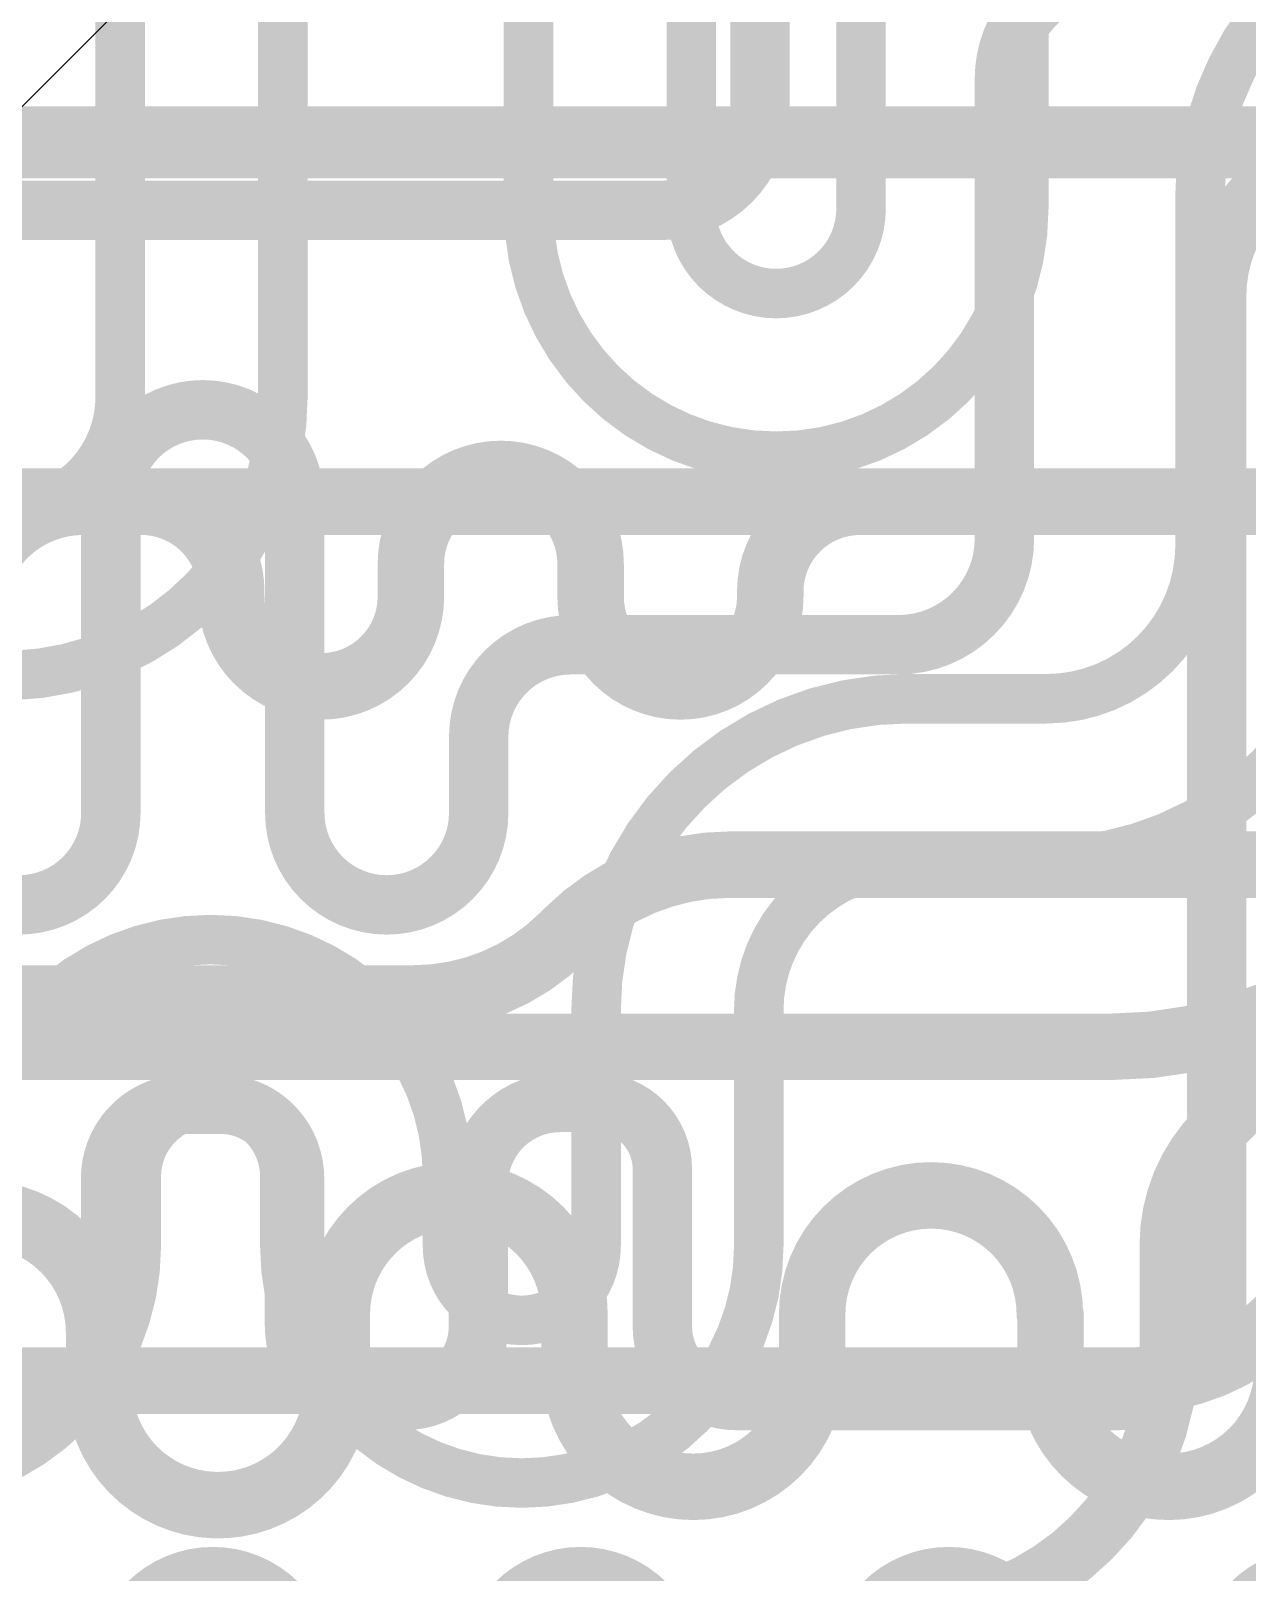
# Model space of a CAD drawing. Header units: inches. Extents: x -6 to 284, y -12 to 154.
# Drawn here: x 65.812 to 67.996, y 5.511 to 8.279 of the extents above; entities that cross this region are included whole.
import ezdxf

# ---------------------------------------------------------------- set-up
doc = ezdxf.new("R2010")
doc.units = ezdxf.units.IN
for name, color, linetype in [('Bottom Layer', 5, 'Continuous'), ('Signal L1', 76, 'Continuous'), ('Signal L2', 6, 'Continuous'), ('Top Layer', 1, 'Continuous')]:
    doc.layers.add(name, color=color, linetype=linetype)

msp = doc.modelspace()

# ---------------------------------------------------------------- linework, layer by layer
at = {"layer": 'Bottom Layer'}
for points in [[(67.12157771999999, 8.13443382, 0.10668, 0.10668, 0), (67.12157771999999, 8.53187778, 0.10668, 0.10668, 0)], [(67.56033731999999, 8.19219342, 0.10668, 0.10668, -0.4142135623730951), (67.75083732, 8.38269342, 0.10668, 0.10668, 0)], [(67.56033731999999, 7.366693419999999, 0.10668, 0.10668, 0), (67.56033731999999, 8.19219342, 0.10668, 0.10668, 0)], [(67.12157771999999, 8.13443382, 0.10668, 0.10668, -0.4142135623730951), (66.94327987999999, 7.95613598, 0.10668, 0.10668, 0)], [(67.94133732, 7.802323739999999, 0.10668, 0.10668, -0.4142135623730951), (68.204207, 8.06519342, 0.10668, 0.10668, 0)], [(64.4642602, 7.95613598, 0.10668, 0.10668, 0), (66.94327987999999, 7.95613598, 0.10668, 0.10668, 0)], [(67.94133732, 5.99474036, 0.10668, 0.10668, 0), (67.94133732, 7.802323739999999, 0.10668, 0.10668, 0)], [(65.95609363999999, 7.43305854, 0.10668, 0.10668, -0.9999999999999999), (66.28629364, 7.43305854, 0.10668, 0.10668, 0)], [(65.95609363999999, 6.874240759999999, 0.10668, 0.10668, 0), (65.95609363999999, 7.43305854, 0.10668, 0.10668, 0)], [(66.28629364, 6.874240759999999, 0.10668, 0.10668, 0), (66.28629364, 7.43305854, 0.10668, 0.10668, 0)], [(67.56033731999999, 7.366693419999999, 0.10668, 0.10668, -0.4142135623730951), (67.36983732, 7.176193419999999, 0.10668, 0.10668, 0)], [(66.61649363999999, 7.011093419999999, 0.10668, 0.10668, -0.4142135623730951), (66.78159364, 7.176193419999999, 0.10668, 0.10668, 0)], [(66.78159364, 7.176193419999999, 0.10668, 0.10668, 0), (67.36983732, 7.176193419999999, 0.10668, 0.10668, 0)], [(66.61649363999999, 6.874240759999999, 0.10668, 0.10668, 0), (66.61649363999999, 7.011093419999999, 0.10668, 0.10668, 0)], [(65.95609363999999, 6.874240759999999, 0.10668, 0.10668, -0.9999999999999999), (65.62589364, 6.874240759999999, 0.10668, 0.10668, 0)], [(66.61649363999999, 6.874240759999999, 0.10668, 0.10668, -0.9999999999999999), (66.28629364, 6.874240759999999, 0.10668, 0.10668, 0)], [(65.95565168, 6.218311159999999, 0.10668, 0.10668, -0.4142135623730951), (66.08867656, 6.35133604, 0.10668, 0.10668, 0)], [(66.08867656, 6.35133604, 0.10668, 0.10668, 0), (66.15282934, 6.35133604, 0.10668, 0.10668, 0)], [(66.15282934, 6.35133604, 0.10668, 0.10668, -0.4142135623730951), (66.28585168, 6.218313699999999, 0.10668, 0.10668, 0)], [(66.61605168, 6.208016539999999, 0.10668, 0.10668, -0.4142135623730951), (66.76250807999999, 6.35447294, 0.10668, 0.10668, 0)], [(66.76250807999999, 6.35447294, 0.10668, 0.10668, 0), (66.82666085999999, 6.35447294, 0.10668, 0.10668, 0)], [(66.82666085999999, 6.35447294, 0.10668, 0.10668, -0.4142135623730951), (66.94625168, 6.23488212, 0.10668, 0.10668, 0)], [(66.94625168, 5.95226648, 0.10668, 0.10668, 0), (66.94625168, 6.23488212, 0.10668, 0.10668, 0)], [(65.95565168, 5.95226648, 0.10668, 0.10668, 0), (65.95565168, 6.218313699999999, 0.10668, 0.10668, 0)], [(66.28585168, 5.95226648, 0.10668, 0.10668, 0), (66.28585168, 6.218313699999999, 0.10668, 0.10668, 0)], [(66.61605168, 5.95226648, 0.10668, 0.10668, 0), (66.61605168, 6.208016539999999, 0.10668, 0.10668, 0)], [(67.94133732, 5.99474036, 0.10668, 0.10668, -0.4142135623730951), (67.7658411, 5.819244139999999, 0.10668, 0.10668, 0)], [(65.95565168, 5.95226648, 0.10668, 0.10668, -0.4142135623730951), (65.82262933999999, 5.819244139999999, 0.10668, 0.10668, 0)], [(66.41887655999999, 5.8192416, 0.10668, 0.10668, -0.4142135623730951), (66.28585168, 5.95226648, 0.10668, 0.10668, 0)], [(66.61605168, 5.95226648, 0.10668, 0.10668, -0.4142135623730951), (66.48302933999999, 5.819244139999999, 0.10668, 0.10668, 0)], [(67.07927656, 5.8192416, 0.10668, 0.10668, -0.4142135623730951), (66.94625168, 5.95226648, 0.10668, 0.10668, 0)], [(65.75847655999999, 5.819244139999999, 0.10668, 0.10668, 0), (65.82262933999999, 5.819244139999999, 0.10668, 0.10668, 0)], [(66.41887655999999, 5.819244139999999, 0.10668, 0.10668, 0), (66.48302933999999, 5.819244139999999, 0.10668, 0.10668, 0)], [(67.07927656, 5.819244139999999, 0.10668, 0.10668, 0), (67.7658411, 5.819244139999999, 0.10668, 0.10668, 0)], [(65.9740997, 5.33799034, 0.10668, 0.10668, -0.9999999999999999), (66.3042997, 5.33799034, 0.10668, 0.10668, 0)], [(66.63449969999999, 5.33799034, 0.10668, 0.10668, -0.9999999999999999), (66.9646997, 5.33799034, 0.10668, 0.10668, 0)], [(67.29489969999999, 5.33799034, 0.10668, 0.10668, -0.9999999999999999), (67.6250997, 5.33799034, 0.10668, 0.10668, 0)], [(67.9552997, 5.33799034, 0.10668, 0.10668, -0.9999999999999999), (68.2854997, 5.33799034, 0.10668, 0.10668, 0)]]:
    msp.add_lwpolyline(points, format="xyseb", dxfattribs=at)
for points in [[(67.53366731999999, 8.19219342, 0.05333999999999999, 0.05333999999999999, 1), (67.58700732, 8.19219342, 0.05333999999999999, 0.05333999999999999, 1)], [(67.53366731999999, 8.19219342, 0.05333999999999999, 0.05333999999999999, 1), (67.58700732, 8.19219342, 0.05333999999999999, 0.05333999999999999, 1)], [(67.09490772, 8.13443382, 0.05333999999999999, 0.05333999999999999, 1), (67.14824772, 8.13443382, 0.05333999999999999, 0.05333999999999999, 1)], [(67.09490772, 8.13443382, 0.05333999999999999, 0.05333999999999999, 1), (67.14824772, 8.13443382, 0.05333999999999999, 0.05333999999999999, 1)], [(66.91660988, 7.95613598, 0.05333999999999999, 0.05333999999999999, 1), (66.96994988, 7.95613598, 0.05333999999999999, 0.05333999999999999, 1)], [(66.91660988, 7.95613598, 0.05333999999999999, 0.05333999999999999, 1), (66.96994988, 7.95613598, 0.05333999999999999, 0.05333999999999999, 1)], [(67.91466731999999, 7.802323739999999, 0.05333999999999999, 0.05333999999999999, 1), (67.96800731999998, 7.802323739999999, 0.05333999999999999, 0.05333999999999999, 1)], [(67.91466731999999, 7.802323739999999, 0.05333999999999999, 0.05333999999999999, 1), (67.96800731999998, 7.802323739999999, 0.05333999999999999, 0.05333999999999999, 1)], [(65.92942364, 7.43305854, 0.05333999999999999, 0.05333999999999999, 1), (65.98276363999999, 7.43305854, 0.05333999999999999, 0.05333999999999999, 1)], [(65.92942364, 7.43305854, 0.05333999999999999, 0.05333999999999999, 1), (65.98276363999999, 7.43305854, 0.05333999999999999, 0.05333999999999999, 1)], [(66.25962364, 7.43305854, 0.05333999999999999, 0.05333999999999999, 1), (66.31296364, 7.43305854, 0.05333999999999999, 0.05333999999999999, 1)], [(66.25962364, 7.43305854, 0.05333999999999999, 0.05333999999999999, 1), (66.31296364, 7.43305854, 0.05333999999999999, 0.05333999999999999, 1)], [(67.53366731999999, 7.366693419999999, 0.05333999999999999, 0.05333999999999999, 1), (67.58700732, 7.366693419999999, 0.05333999999999999, 0.05333999999999999, 1)], [(67.53366731999999, 7.366693419999999, 0.05333999999999999, 0.05333999999999999, 1), (67.58700732, 7.366693419999999, 0.05333999999999999, 0.05333999999999999, 1)], [(66.75492364, 7.176193419999999, 0.05333999999999999, 0.05333999999999999, 1), (66.80826363999999, 7.176193419999999, 0.05333999999999999, 0.05333999999999999, 1)], [(66.75492364, 7.176193419999999, 0.05333999999999999, 0.05333999999999999, 1), (66.80826363999999, 7.176193419999999, 0.05333999999999999, 0.05333999999999999, 1)], [(67.34316731999999, 7.176193419999999, 0.05333999999999999, 0.05333999999999999, 1), (67.39650732, 7.176193419999999, 0.05333999999999999, 0.05333999999999999, 1)], [(67.34316731999999, 7.176193419999999, 0.05333999999999999, 0.05333999999999999, 1), (67.39650732, 7.176193419999999, 0.05333999999999999, 0.05333999999999999, 1)], [(66.58982363999999, 7.011093419999999, 0.05333999999999999, 0.05333999999999999, 1), (66.64316364, 7.011093419999999, 0.05333999999999999, 0.05333999999999999, 1)], [(66.58982363999999, 7.011093419999999, 0.05333999999999999, 0.05333999999999999, 1), (66.64316364, 7.011093419999999, 0.05333999999999999, 0.05333999999999999, 1)], [(65.92942364, 6.874240759999999, 0.05333999999999999, 0.05333999999999999, 1), (65.98276363999999, 6.874240759999999, 0.05333999999999999, 0.05333999999999999, 1)], [(65.92942364, 6.874240759999999, 0.05333999999999999, 0.05333999999999999, 1), (65.98276363999999, 6.874240759999999, 0.05333999999999999, 0.05333999999999999, 1)], [(66.25962364, 6.874240759999999, 0.05333999999999999, 0.05333999999999999, 1), (66.31296364, 6.874240759999999, 0.05333999999999999, 0.05333999999999999, 1)], [(66.25962364, 6.874240759999999, 0.05333999999999999, 0.05333999999999999, 1), (66.31296364, 6.874240759999999, 0.05333999999999999, 0.05333999999999999, 1)], [(66.58982363999999, 6.874240759999999, 0.05333999999999999, 0.05333999999999999, 1), (66.64316364, 6.874240759999999, 0.05333999999999999, 0.05333999999999999, 1)], [(66.58982363999999, 6.874240759999999, 0.05333999999999999, 0.05333999999999999, 1), (66.64316364, 6.874240759999999, 0.05333999999999999, 0.05333999999999999, 1)], [(66.06200656, 6.35133604, 0.05333999999999999, 0.05333999999999999, 1), (66.11534656, 6.35133604, 0.05333999999999999, 0.05333999999999999, 1)], [(66.06200656, 6.35133604, 0.05333999999999999, 0.05333999999999999, 1), (66.11534656, 6.35133604, 0.05333999999999999, 0.05333999999999999, 1)], [(66.12615934, 6.35133604, 0.05333999999999999, 0.05333999999999999, 1), (66.17949934, 6.35133604, 0.05333999999999999, 0.05333999999999999, 1)], [(66.12615934, 6.35133604, 0.05333999999999999, 0.05333999999999999, 1), (66.17949934, 6.35133604, 0.05333999999999999, 0.05333999999999999, 1)], [(66.73583808, 6.35447294, 0.05333999999999999, 0.05333999999999999, 1), (66.78917808, 6.35447294, 0.05333999999999999, 0.05333999999999999, 1)], [(66.73583808, 6.35447294, 0.05333999999999999, 0.05333999999999999, 1), (66.78917808, 6.35447294, 0.05333999999999999, 0.05333999999999999, 1)], [(66.79999086, 6.35447294, 0.05333999999999999, 0.05333999999999999, 1), (66.85333086, 6.35447294, 0.05333999999999999, 0.05333999999999999, 1)], [(66.79999086, 6.35447294, 0.05333999999999999, 0.05333999999999999, 1), (66.85333086, 6.35447294, 0.05333999999999999, 0.05333999999999999, 1)], [(66.91958168, 6.23488212, 0.05333999999999999, 0.05333999999999999, 1), (66.97292168, 6.23488212, 0.05333999999999999, 0.05333999999999999, 1)], [(66.91958168, 6.23488212, 0.05333999999999999, 0.05333999999999999, 1), (66.97292168, 6.23488212, 0.05333999999999999, 0.05333999999999999, 1)], [(65.92898167999999, 6.218313699999999, 0.05333999999999999, 0.05333999999999999, 1), (65.98232168, 6.218313699999999, 0.05333999999999999, 0.05333999999999999, 1)], [(65.92898167999999, 6.218311159999999, 0.05333999999999999, 0.05333999999999999, 1), (65.98232168, 6.218311159999999, 0.05333999999999999, 0.05333999999999999, 1)], [(66.25918168, 6.218313699999999, 0.05333999999999999, 0.05333999999999999, 1), (66.31252168, 6.218313699999999, 0.05333999999999999, 0.05333999999999999, 1)], [(66.25918168, 6.218313699999999, 0.05333999999999999, 0.05333999999999999, 1), (66.31252168, 6.218313699999999, 0.05333999999999999, 0.05333999999999999, 1)], [(66.58938168, 6.208016539999999, 0.05333999999999999, 0.05333999999999999, 1), (66.64272168, 6.208016539999999, 0.05333999999999999, 0.05333999999999999, 1)], [(66.58938168, 6.208016539999999, 0.05333999999999999, 0.05333999999999999, 1), (66.64272168, 6.208016539999999, 0.05333999999999999, 0.05333999999999999, 1)], [(67.91466731999999, 5.99474036, 0.05333999999999999, 0.05333999999999999, 1), (67.96800731999998, 5.99474036, 0.05333999999999999, 0.05333999999999999, 1)], [(67.91466731999999, 5.99474036, 0.05333999999999999, 0.05333999999999999, 1), (67.96800731999998, 5.99474036, 0.05333999999999999, 0.05333999999999999, 1)], [(65.92898167999999, 5.95226648, 0.05333999999999999, 0.05333999999999999, 1), (65.98232168, 5.95226648, 0.05333999999999999, 0.05333999999999999, 1)], [(65.92898167999999, 5.95226648, 0.05333999999999999, 0.05333999999999999, 1), (65.98232168, 5.95226648, 0.05333999999999999, 0.05333999999999999, 1)], [(66.25918168, 5.95226648, 0.05333999999999999, 0.05333999999999999, 1), (66.31252168, 5.95226648, 0.05333999999999999, 0.05333999999999999, 1)], [(66.25918168, 5.95226648, 0.05333999999999999, 0.05333999999999999, 1), (66.31252168, 5.95226648, 0.05333999999999999, 0.05333999999999999, 1)], [(66.58938168, 5.95226648, 0.05333999999999999, 0.05333999999999999, 1), (66.64272168, 5.95226648, 0.05333999999999999, 0.05333999999999999, 1)], [(66.58938168, 5.95226648, 0.05333999999999999, 0.05333999999999999, 1), (66.64272168, 5.95226648, 0.05333999999999999, 0.05333999999999999, 1)], [(66.91958168, 5.95226648, 0.05333999999999999, 0.05333999999999999, 1), (66.97292168, 5.95226648, 0.05333999999999999, 0.05333999999999999, 1)], [(66.91958168, 5.95226648, 0.05333999999999999, 0.05333999999999999, 1), (66.97292168, 5.95226648, 0.05333999999999999, 0.05333999999999999, 1)], [(65.79595934, 5.819244139999999, 0.05333999999999999, 0.05333999999999999, 1), (65.84929933999999, 5.819244139999999, 0.05333999999999999, 0.05333999999999999, 1)], [(65.79595934, 5.819244139999999, 0.05333999999999999, 0.05333999999999999, 1), (65.84929933999999, 5.819244139999999, 0.05333999999999999, 0.05333999999999999, 1)], [(66.39220655999999, 5.819244139999999, 0.05333999999999999, 0.05333999999999999, 1), (66.44554656, 5.819244139999999, 0.05333999999999999, 0.05333999999999999, 1)], [(66.39220655999999, 5.8192416, 0.05333999999999999, 0.05333999999999999, 1), (66.44554656, 5.8192416, 0.05333999999999999, 0.05333999999999999, 1)], [(66.45635934, 5.819244139999999, 0.05333999999999999, 0.05333999999999999, 1), (66.50969934, 5.819244139999999, 0.05333999999999999, 0.05333999999999999, 1)], [(66.45635934, 5.819244139999999, 0.05333999999999999, 0.05333999999999999, 1), (66.50969934, 5.819244139999999, 0.05333999999999999, 0.05333999999999999, 1)], [(67.05260655999999, 5.819244139999999, 0.05333999999999999, 0.05333999999999999, 1), (67.10594655999999, 5.819244139999999, 0.05333999999999999, 0.05333999999999999, 1)], [(67.05260655999999, 5.8192416, 0.05333999999999999, 0.05333999999999999, 1), (67.10594655999999, 5.8192416, 0.05333999999999999, 0.05333999999999999, 1)], [(67.7391711, 5.819244139999999, 0.05333999999999999, 0.05333999999999999, 1), (67.7925111, 5.819244139999999, 0.05333999999999999, 0.05333999999999999, 1)], [(67.7391711, 5.819244139999999, 0.05333999999999999, 0.05333999999999999, 1), (67.7925111, 5.819244139999999, 0.05333999999999999, 0.05333999999999999, 1)]]:
    msp.add_lwpolyline(points, format="xyseb", close=True, dxfattribs=at)
at = {"layer": 'Signal L1'}
for points in [[(63.01551532, 8.083311239999999, 0.11938, 0.11938, 0), (69.00911014, 8.083311239999999, 0.11938, 0.11938, 0)], [(65.70503242, 7.223963199999999, 0.11938, 0.11938, -0.4250979917819104), (65.90653062, 7.43306108, 0.11938, 0.11938, 0)], [(65.90653316, 7.43306108, 0.11938, 0.11938, 0), (69.15180226, 7.43306108, 0.11938, 0.11938, 0)], [(66.77699623999999, 6.660969659999999, 0.11938, 0.11938, -0.1988515910334286), (67.06801673999999, 6.781474879999999, 0.11938, 0.11938, 0)], [(67.06801673999999, 6.781474879999999, 0.11938, 0.11938, 0), (68.74464787999999, 6.781474879999999, 0.11938, 0.11938, 0)], [(66.76865996, 6.652633379999999, 0.11938, 0.11938, -0.1987644589970465), (66.49940472, 6.54119342, 0.11938, 0.11938, 0)], [(66.76865996, 6.652633379999999, 0.11938, 0.11938, 0), (66.7769302, 6.660903619999999, 0.11938, 0.11938, 0)], [(66.7769302, 6.660903619999999, 0.11938, 0.11938, -5.737312800169363e-05), (66.77699623999999, 6.660969659999999, 0.11938, 0.11938, 0)], [(62.43602194, 6.54119342, 0.11938, 0.11938, 0), (66.49940472, 6.54119342, 0.11938, 0.11938, 0)], [(66.36173926, 5.97424764, 0.11938, 0.11938, -0.9999999999999999), (66.78845926, 5.97424764, 0.11938, 0.11938, 0)], [(67.21517926, 5.97424764, 0.11938, 0.11938, -0.9999999999999999), (67.64189926, 5.97424764, 0.11938, 0.11938, 0)], [(65.50829926, 5.941275899999999, 0.11938, 0.11938, -0.9999999999999999), (65.93501925999999, 5.941275899999999, 0.11938, 0.11938, 0)], [(66.36137858, 5.97388696, 0.11938, 0.11938, 0), (66.36173926, 5.97424764, 0.11938, 0.11938, 0)], [(66.36137858, 5.832309899999999, 0.11938, 0.11938, 0), (66.36137858, 5.97388696, 0.11938, 0.11938, 0)], [(66.78845926, 5.877679379999999, 0.11938, 0.11938, 0), (66.78845926, 5.97424764, 0.11938, 0.11938, 0)], [(67.21517926, 5.877679379999999, 0.11938, 0.11938, 0), (67.21517926, 5.97424764, 0.11938, 0.11938, 0)], [(67.64189926, 5.97424764, 0.11938, 0.11938, 0), (67.64311846, 5.973028439999999, 0.11938, 0.11938, 0)], [(67.64311846, 5.8549032, 0.11938, 0.11938, 0), (67.64311846, 5.973028439999999, 0.11938, 0.11938, 0)], [(65.93501925999999, 5.844707639999999, 0.11938, 0.11938, 0), (65.93501925999999, 5.941275899999999, 0.11938, 0.11938, 0)], [(67.21517926, 5.877679379999999, 0.11938, 0.11938, -0.9999999999999999), (66.78845926, 5.877679379999999, 0.11938, 0.11938, 0)], [(68.06861925999999, 5.877679379999999, 0.11938, 0.11938, -0.9479028672027139), (67.64311846, 5.8549032, 0.11938, 0.11938, 0)], [(66.36137858, 5.83230736, 0.11938, 0.11938, -0.9713376137759877), (65.93501925999999, 5.844707639999999, 0.11938, 0.11938, 0)], [(67.64311846, 5.854893039999999, 0.11938, 0.11938, 0), (67.64311846, 5.8549032, 0.11938, 0.11938, 0)], [(66.36137858, 5.83230736, 0.11938, 0.11938, 0), (66.36137858, 5.832309899999999, 0.11938, 0.11938, 0)]]:
    msp.add_lwpolyline(points, format="xyseb", dxfattribs=at)
for points in [[(65.87668562, 7.43306108, 0.05969, 0.05969, 1), (65.93637561999999, 7.43306108, 0.05969, 0.05969, 1)], [(65.87668816, 7.43306108, 0.05969, 0.05969, 1), (65.93637815999999, 7.43306108, 0.05969, 0.05969, 1)], [(67.03817174, 6.781474879999999, 0.05969, 0.05969, 1), (67.09786174, 6.781474879999999, 0.05969, 0.05969, 1)], [(67.03817174, 6.781474879999999, 0.05969, 0.05969, 1), (67.09786174, 6.781474879999999, 0.05969, 0.05969, 1)], [(66.73881496, 6.652633379999999, 0.05969, 0.05969, 1), (66.79850495999999, 6.652633379999999, 0.05969, 0.05969, 1)], [(66.73881496, 6.652633379999999, 0.05969, 0.05969, 1), (66.79850495999999, 6.652633379999999, 0.05969, 0.05969, 1)], [(66.7470852, 6.660903619999999, 0.05969, 0.05969, 1), (66.80677519999999, 6.660903619999999, 0.05969, 0.05969, 1)], [(66.7470852, 6.660903619999999, 0.05969, 0.05969, 1), (66.80677519999999, 6.660903619999999, 0.05969, 0.05969, 1)], [(66.74715124, 6.660969659999999, 0.05969, 0.05969, 1), (66.80684124, 6.660969659999999, 0.05969, 0.05969, 1)], [(66.74715124, 6.660969659999999, 0.05969, 0.05969, 1), (66.80684124, 6.660969659999999, 0.05969, 0.05969, 1)], [(66.46955971999999, 6.54119342, 0.05969, 0.05969, 1), (66.52924972, 6.54119342, 0.05969, 0.05969, 1)], [(66.46955971999999, 6.54119342, 0.05969, 0.05969, 1), (66.52924972, 6.54119342, 0.05969, 0.05969, 1)], [(66.33153358, 5.97388696, 0.05969, 0.05969, 1), (66.39122357999999, 5.97388696, 0.05969, 0.05969, 1)], [(66.33153358, 5.97388696, 0.05969, 0.05969, 1), (66.39122357999999, 5.97388696, 0.05969, 0.05969, 1)], [(66.33189426, 5.97424764, 0.05969, 0.05969, 1), (66.39158426, 5.97424764, 0.05969, 0.05969, 1)], [(66.33189426, 5.97424764, 0.05969, 0.05969, 1), (66.39158426, 5.97424764, 0.05969, 0.05969, 1)], [(66.75861425999999, 5.97424764, 0.05969, 0.05969, 1), (66.81830426, 5.97424764, 0.05969, 0.05969, 1)], [(66.75861425999999, 5.97424764, 0.05969, 0.05969, 1), (66.81830426, 5.97424764, 0.05969, 0.05969, 1)], [(67.18533426, 5.97424764, 0.05969, 0.05969, 1), (67.24502426, 5.97424764, 0.05969, 0.05969, 1)], [(67.18533426, 5.97424764, 0.05969, 0.05969, 1), (67.24502426, 5.97424764, 0.05969, 0.05969, 1)], [(67.61205426, 5.97424764, 0.05969, 0.05969, 1), (67.67174426, 5.97424764, 0.05969, 0.05969, 1)], [(67.61205426, 5.97424764, 0.05969, 0.05969, 1), (67.67174426, 5.97424764, 0.05969, 0.05969, 1)], [(67.61327346, 5.973028439999999, 0.05969, 0.05969, 1), (67.67296345999999, 5.973028439999999, 0.05969, 0.05969, 1)], [(67.61327346, 5.973028439999999, 0.05969, 0.05969, 1), (67.67296345999999, 5.973028439999999, 0.05969, 0.05969, 1)], [(65.90517426, 5.941275899999999, 0.05969, 0.05969, 1), (65.96486425999998, 5.941275899999999, 0.05969, 0.05969, 1)], [(65.90517426, 5.941275899999999, 0.05969, 0.05969, 1), (65.96486425999998, 5.941275899999999, 0.05969, 0.05969, 1)], [(66.75861425999999, 5.877679379999999, 0.05969, 0.05969, 1), (66.81830426, 5.877679379999999, 0.05969, 0.05969, 1)], [(66.75861425999999, 5.877679379999999, 0.05969, 0.05969, 1), (66.81830426, 5.877679379999999, 0.05969, 0.05969, 1)], [(67.18533426, 5.877679379999999, 0.05969, 0.05969, 1), (67.24502426, 5.877679379999999, 0.05969, 0.05969, 1)], [(67.18533426, 5.877679379999999, 0.05969, 0.05969, 1), (67.24502426, 5.877679379999999, 0.05969, 0.05969, 1)], [(65.90517426, 5.844707639999999, 0.05969, 0.05969, 1), (65.96486425999998, 5.844707639999999, 0.05969, 0.05969, 1)], [(65.90517426, 5.844707639999999, 0.05969, 0.05969, 1), (65.96486425999998, 5.844707639999999, 0.05969, 0.05969, 1)], [(67.61327346, 5.8549032, 0.05969, 0.05969, 1), (67.67296345999999, 5.8549032, 0.05969, 0.05969, 1)], [(67.61327346, 5.8549032, 0.05969, 0.05969, 1), (67.67296345999999, 5.8549032, 0.05969, 0.05969, 1)], [(67.61327346, 5.8549032, 0.05969, 0.05969, 1), (67.67296345999999, 5.8549032, 0.05969, 0.05969, 1)], [(67.61327346, 5.854893039999999, 0.05969, 0.05969, 1), (67.67296345999999, 5.854893039999999, 0.05969, 0.05969, 1)], [(66.33153358, 5.832309899999999, 0.05969, 0.05969, 1), (66.39122357999999, 5.832309899999999, 0.05969, 0.05969, 1)], [(66.33153358, 5.832309899999999, 0.05969, 0.05969, 1), (66.39122357999999, 5.832309899999999, 0.05969, 0.05969, 1)], [(66.33153358, 5.83230736, 0.05969, 0.05969, 1), (66.39122357999999, 5.83230736, 0.05969, 0.05969, 1)], [(66.33153358, 5.83230736, 0.05969, 0.05969, 1), (66.39122357999999, 5.83230736, 0.05969, 0.05969, 1)]]:
    msp.add_lwpolyline(points, format="xyseb", close=True, dxfattribs=at)
at = {"layer": 'Signal L2'}
for points in [[(63.07165948, 8.07338238, 0.11938, 0.11938, 0), (77.88385236, 8.07338238, 0.11938, 0.11938, 0)], [(66.49480985999999, 7.32170494, 0.11938, 0.11938, -0.9999999999999999), (66.81738985999999, 7.32170494, 0.11938, 0.11938, 0)], [(65.62865716, 7.43306108, 0.11938, 0.11938, 0), (66.01093986000001, 7.43306108, 0.11938, 0.11938, 0)], [(66.01093986000001, 7.43306108, 0.11938, 0.11938, -0.4142135623730951), (66.17222986, 7.27177108, 0.11938, 0.11938, 0)], [(67.13996986, 7.27177108, 0.11938, 0.11938, -0.4142135623730951), (67.30125986, 7.43306108, 0.11938, 0.11938, 0)], [(67.30125986, 7.43306108, 0.11938, 0.11938, 0), (67.75118783999999, 7.43306108, 0.11938, 0.11938, 0)], [(67.75118783999999, 7.43306108, 0.11938, 0.11938, 0), (68.92297366, 7.43306108, 0.11938, 0.11938, 0)], [(66.49480985999999, 7.262690579999999, 0.11938, 0.11938, 0), (66.49480985999999, 7.32170494, 0.11938, 0.11938, 0)], [(66.81738985999999, 7.262690579999999, 0.11938, 0.11938, 0), (66.81738985999999, 7.32170494, 0.11938, 0.11938, 0)], [(66.17222986, 7.262690579999999, 0.11938, 0.11938, 0), (66.17222986, 7.27177108, 0.11938, 0.11938, 0)], [(66.49480985999999, 7.262690579999999, 0.11938, 0.11938, -0.9999999999999999), (66.17222986, 7.262690579999999, 0.11938, 0.11938, 0)], [(67.13996986, 7.262690579999999, 0.11938, 0.11938, -0.9999999999999999), (66.81738985999999, 7.262690579999999, 0.11938, 0.11938, 0)], [(67.13996986, 7.262690579999999, 0.11938, 0.11938, 0), (67.13996986, 7.27177108, 0.11938, 0.11938, 0)], [(68.27397825999999, 6.67063436, 0.11938, 0.11938, -0.1987801378290114), (67.75140374, 6.454333039999999, 0.11938, 0.11938, 0)], [(65.5446365, 6.454333039999999, 0.11938, 0.11938, 0), (67.75140374, 6.454333039999999, 0.11938, 0.11938, 0)], [(68.05734165999999, 5.966333, 0.11938, 0.11938, -0.1987644589970465), (67.78808642, 5.854893039999999, 0.11938, 0.11938, 0)], [(61.23393646, 5.854893039999999, 0.11938, 0.11938, 0), (67.78808642, 5.854893039999999, 0.11938, 0.11938, 0)]]:
    msp.add_lwpolyline(points, format="xyseb", dxfattribs=at)
for points in [[(65.98109486, 7.43306108, 0.05969, 0.05969, 1), (66.04078486, 7.43306108, 0.05969, 0.05969, 1)], [(65.98109486, 7.43306108, 0.05969, 0.05969, 1), (66.04078486, 7.43306108, 0.05969, 0.05969, 1)], [(67.27141486, 7.43306108, 0.05969, 0.05969, 1), (67.33110486, 7.43306108, 0.05969, 0.05969, 1)], [(67.27141486, 7.43306108, 0.05969, 0.05969, 1), (67.33110486, 7.43306108, 0.05969, 0.05969, 1)], [(67.72134283999999, 7.43306108, 0.05969, 0.05969, 1), (67.78103284, 7.43306108, 0.05969, 0.05969, 1)], [(67.72134283999999, 7.43306108, 0.05969, 0.05969, 1), (67.78103284, 7.43306108, 0.05969, 0.05969, 1)], [(66.46496486, 7.32170494, 0.05969, 0.05969, 1), (66.52465486, 7.32170494, 0.05969, 0.05969, 1)], [(66.46496486, 7.32170494, 0.05969, 0.05969, 1), (66.52465486, 7.32170494, 0.05969, 0.05969, 1)], [(66.78754486, 7.32170494, 0.05969, 0.05969, 1), (66.84723485999999, 7.32170494, 0.05969, 0.05969, 1)], [(66.78754486, 7.32170494, 0.05969, 0.05969, 1), (66.84723485999999, 7.32170494, 0.05969, 0.05969, 1)], [(66.14238486, 7.27177108, 0.05969, 0.05969, 1), (66.20207486, 7.27177108, 0.05969, 0.05969, 1)], [(66.14238486, 7.27177108, 0.05969, 0.05969, 1), (66.20207486, 7.27177108, 0.05969, 0.05969, 1)], [(66.14238486, 7.262690579999999, 0.05969, 0.05969, 1), (66.20207486, 7.262690579999999, 0.05969, 0.05969, 1)], [(66.14238486, 7.262690579999999, 0.05969, 0.05969, 1), (66.20207486, 7.262690579999999, 0.05969, 0.05969, 1)], [(66.46496486, 7.262690579999999, 0.05969, 0.05969, 1), (66.52465486, 7.262690579999999, 0.05969, 0.05969, 1)], [(66.46496486, 7.262690579999999, 0.05969, 0.05969, 1), (66.52465486, 7.262690579999999, 0.05969, 0.05969, 1)], [(66.78754486, 7.262690579999999, 0.05969, 0.05969, 1), (66.84723485999999, 7.262690579999999, 0.05969, 0.05969, 1)], [(66.78754486, 7.262690579999999, 0.05969, 0.05969, 1), (66.84723485999999, 7.262690579999999, 0.05969, 0.05969, 1)], [(67.11012486, 7.27177108, 0.05969, 0.05969, 1), (67.16981486, 7.27177108, 0.05969, 0.05969, 1)], [(67.11012486, 7.27177108, 0.05969, 0.05969, 1), (67.16981486, 7.27177108, 0.05969, 0.05969, 1)], [(67.11012486, 7.262690579999999, 0.05969, 0.05969, 1), (67.16981486, 7.262690579999999, 0.05969, 0.05969, 1)], [(67.11012486, 7.262690579999999, 0.05969, 0.05969, 1), (67.16981486, 7.262690579999999, 0.05969, 0.05969, 1)], [(67.72155874, 6.454333039999999, 0.05969, 0.05969, 1), (67.78124874, 6.454333039999999, 0.05969, 0.05969, 1)], [(67.72155874, 6.454333039999999, 0.05969, 0.05969, 1), (67.78124874, 6.454333039999999, 0.05969, 0.05969, 1)], [(67.75824142, 5.854893039999999, 0.05969, 0.05969, 1), (67.81793142, 5.854893039999999, 0.05969, 0.05969, 1)], [(67.75824142, 5.854893039999999, 0.05969, 0.05969, 1), (67.81793142, 5.854893039999999, 0.05969, 0.05969, 1)]]:
    msp.add_lwpolyline(points, format="xyseb", close=True, dxfattribs=at)
at = {"layer": 'Top Layer'}
msp.add_line((66.39227006, 8.7386287), (54.18816949999999, -3.46547186), dxfattribs=at)
for points in [[(65.97283478, 7.620706119999999, 0.08889999999999999, 0.08889999999999999, 0), (65.97283478, 8.84735594, 0.08889999999999999, 0.08889999999999999, 0)], [(66.26493477999999, 7.620706119999999, 0.08889999999999999, 0.08889999999999999, 0), (66.26493477999999, 8.84735594, 0.08889999999999999, 0.08889999999999999, 0)], [(66.70606166, 7.95917636, 0.08889999999999999, 0.08889999999999999, 0), (66.70606166, 8.852004139999998, 0.08889999999999999, 0.08889999999999999, 0)], [(66.99816166, 7.95917636, 0.08889999999999999, 0.08889999999999999, 0), (66.99816166, 8.852004139999998, 0.08889999999999999, 0.08889999999999999, 0)], [(67.30296166, 7.95917636, 0.08889999999999999, 0.08889999999999999, 0), (67.30296166, 8.70019342, 0.08889999999999999, 0.08889999999999999, 0)], [(67.59506166, 7.95917636, 0.08889999999999999, 0.08889999999999999, 0), (67.59506166, 8.70019342, 0.08889999999999999, 0.08889999999999999, 0)], [(67.9128436, 8.0114648, 0.08889999999999999, 0.08889999999999999, -0.3661096811186388), (68.41927134, 8.51890346, 0.08889999999999999, 0.08889999999999999, 0)], [(67.91171838, 7.98477956, 0.08889999999999999, 0.08889999999999999, 0), (67.9128436, 8.011449559999999, 0.08889999999999999, 0.08889999999999999, 0)], [(67.9128436, 8.011449559999999, 0.08889999999999999, 0.08889999999999999, 0), (67.9128436, 8.0114648, 0.08889999999999999, 0.08889999999999999, 0)], [(67.91163963999999, 7.981027979999999, 0.08889999999999999, 0.08889999999999999, -0.01055348453109368), (67.91171838, 7.98477956, 0.08889999999999999, 0.08889999999999999, 0)], [(67.59506166, 7.95917636, 0.08889999999999999, 0.08889999999999999, -0.9999999999999999), (66.70606166, 7.95917636, 0.08889999999999999, 0.08889999999999999, 0)], [(67.30296166, 7.95917636, 0.08889999999999999, 0.08889999999999999, -0.9999999999999999), (66.99816166, 7.95917636, 0.08889999999999999, 0.08889999999999999, 0)], [(67.91163963999999, 7.981027979999999, 0.08889999999999999, 0.08889999999999999, 0), (67.9116498, 7.35528374, 0.08889999999999999, 0.08889999999999999, 0)], [(65.97283478, 7.620706119999999, 0.08889999999999999, 0.08889999999999999, -0.4142135623730951), (65.76518724, 7.41305858, 0.08889999999999999, 0.08889999999999999, 0)], [(66.26493477999999, 7.62070358, 0.08889999999999999, 0.08889999999999999, -0.4041985907759342), (65.78233223999999, 7.12125068, 0.08889999999999999, 0.08889999999999999, 0)], [(67.9116498, 7.35528374, 0.08889999999999999, 0.08889999999999999, -0.4134913138651568), (67.63634681999999, 7.079300039999999, 0.08889999999999999, 0.08889999999999999, 0)], [(68.2037498, 7.35528374, 0.08889999999999999, 0.08889999999999999, -0.4136793568379772), (67.63670241999999, 6.78720004, 0.08889999999999999, 0.08889999999999999, 0)], [(63.88911276, 7.12095858, 0.08889999999999999, 0.08889999999999999, 0), (65.78233223999999, 7.12095858, 0.08889999999999999, 0.08889999999999999, 0)], [(66.82723743999999, 6.520515279999999, 0.08889999999999999, 0.08889999999999999, -0.4142135623730951), (67.38602474, 7.079302579999999, 0.08889999999999999, 0.08889999999999999, 0)], [(67.38602474, 7.079302579999999, 0.08889999999999999, 0.08889999999999999, 0), (67.63634681999999, 7.079302579999999, 0.08889999999999999, 0.08889999999999999, 0)], [(67.11933744, 6.520515279999999, 0.08889999999999999, 0.08889999999999999, -0.4142135623730951), (67.38602474, 6.787202580000001, 0.08889999999999999, 0.08889999999999999, 0)], [(67.38602474, 6.787202580000001, 0.08889999999999999, 0.08889999999999999, 0), (67.5454072, 6.787202580000001, 0.08889999999999999, 0.08889999999999999, 0)], [(67.5454072, 6.787202580000001, 0.08889999999999999, 0.08889999999999999, 0), (67.63670241999999, 6.78720004, 0.08889999999999999, 0.08889999999999999, 0)], [(67.94133732, 6.30371612, 0.10668, 0.10668, 0), (68.35521508, 6.717593879999999, 0.10668, 0.10668, 0)], [(65.70963744, 6.221422659999999, 0.08889999999999999, 0.08889999999999999, -0.9999999999999999), (66.56053744, 6.221422659999999, 0.08889999999999999, 0.08889999999999999, 0)], [(66.82723743999999, 6.096520699999999, 0.08889999999999999, 0.08889999999999999, 0), (66.82723743999999, 6.520515279999999, 0.08889999999999999, 0.08889999999999999, 0)], [(67.11933744, 6.096520699999999, 0.08889999999999999, 0.08889999999999999, 0), (67.11933744, 6.520515279999999, 0.08889999999999999, 0.08889999999999999, 0)], [(66.00173744, 6.221422659999999, 0.08889999999999999, 0.08889999999999999, -0.9999999999999999), (66.26843743999999, 6.221422659999999, 0.08889999999999999, 0.08889999999999999, 0)], [(67.85622699999999, 6.098242819999999, 0.10668, 0.10668, -0.1984339509245216), (67.94095886, 6.30333766, 0.10668, 0.10668, 0)], [(67.94095886, 6.30333766, 0.10668, 0.10668, -0.0004602499447786878), (67.94133732, 6.30371612, 0.10668, 0.10668, 0)], [(66.00173744, 6.096520699999999, 0.08889999999999999, 0.08889999999999999, 0), (66.00173744, 6.221422659999999, 0.08889999999999999, 0.08889999999999999, 0)], [(66.26843743999999, 6.096520699999999, 0.08889999999999999, 0.08889999999999999, 0), (66.26843743999999, 6.221422659999999, 0.08889999999999999, 0.08889999999999999, 0)], [(66.56053744, 6.096520699999999, 0.08889999999999999, 0.08889999999999999, 0), (66.56053744, 6.221422659999999, 0.08889999999999999, 0.08889999999999999, 0)], [(67.85622699999999, 5.91020154, 0.10668, 0.10668, 0), (67.85622699999999, 6.098242819999999, 0.10668, 0.10668, 0)], [(66.00173744, 6.096520699999999, 0.08889999999999999, 0.08889999999999999, -0.9999999999999999), (65.15083744, 6.096520699999999, 0.08889999999999999, 0.08889999999999999, 0)], [(67.11933744, 6.096520699999999, 0.08889999999999999, 0.08889999999999999, -0.9999999999999999), (66.26843743999999, 6.096520699999999, 0.08889999999999999, 0.08889999999999999, 0)], [(66.82723743999999, 6.096520699999999, 0.08889999999999999, 0.08889999999999999, -0.9999999999999999), (66.56053744, 6.096520699999999, 0.08889999999999999, 0.08889999999999999, 0)], [(67.85622699999999, 5.91020154, 0.10668, 0.10668, -0.4142135623730951), (67.37968235999999, 5.433656899999999, 0.10668, 0.10668, 0)]]:
    msp.add_lwpolyline(points, format="xyseb", dxfattribs=at)
for points in [[(67.8906186, 8.0114648, 0.04445, 0.04445, 1), (67.9350686, 8.0114648, 0.04445, 0.04445, 1)], [(67.8906186, 8.0114648, 0.04445, 0.04445, 1), (67.9350686, 8.0114648, 0.04445, 0.04445, 1)], [(67.8906186, 8.011449559999999, 0.04445, 0.04445, 1), (67.9350686, 8.011449559999999, 0.04445, 0.04445, 1)], [(67.8906186, 8.011449559999999, 0.04445, 0.04445, 1), (67.9350686, 8.011449559999999, 0.04445, 0.04445, 1)], [(67.88949337999999, 7.98477956, 0.04445, 0.04445, 1), (67.93394337999999, 7.98477956, 0.04445, 0.04445, 1)], [(67.88949337999999, 7.98477956, 0.04445, 0.04445, 1), (67.93394337999999, 7.98477956, 0.04445, 0.04445, 1)], [(66.68383666, 7.95917636, 0.04445, 0.04445, 1), (66.72828666, 7.95917636, 0.04445, 0.04445, 1)], [(66.68383666, 7.95917636, 0.04445, 0.04445, 1), (66.72828666, 7.95917636, 0.04445, 0.04445, 1)], [(66.97593665999999, 7.95917636, 0.04445, 0.04445, 1), (67.02038666, 7.95917636, 0.04445, 0.04445, 1)], [(66.97593665999999, 7.95917636, 0.04445, 0.04445, 1), (67.02038666, 7.95917636, 0.04445, 0.04445, 1)], [(67.28073665999999, 7.95917636, 0.04445, 0.04445, 1), (67.32518666, 7.95917636, 0.04445, 0.04445, 1)], [(67.28073665999999, 7.95917636, 0.04445, 0.04445, 1), (67.32518666, 7.95917636, 0.04445, 0.04445, 1)], [(67.57283666, 7.95917636, 0.04445, 0.04445, 1), (67.61728665999999, 7.95917636, 0.04445, 0.04445, 1)], [(67.57283666, 7.95917636, 0.04445, 0.04445, 1), (67.61728665999999, 7.95917636, 0.04445, 0.04445, 1)], [(67.88941464, 7.981027979999999, 0.04445, 0.04445, 1), (67.93386464, 7.981027979999999, 0.04445, 0.04445, 1)], [(67.88941464, 7.981027979999999, 0.04445, 0.04445, 1), (67.93386464, 7.981027979999999, 0.04445, 0.04445, 1)], [(65.95060978, 7.620706119999999, 0.04445, 0.04445, 1), (65.99505977999999, 7.620706119999999, 0.04445, 0.04445, 1)], [(65.95060978, 7.620706119999999, 0.04445, 0.04445, 1), (65.99505977999999, 7.620706119999999, 0.04445, 0.04445, 1)], [(66.24270978, 7.620706119999999, 0.04445, 0.04445, 1), (66.28715978, 7.620706119999999, 0.04445, 0.04445, 1)], [(66.24270978, 7.62070358, 0.04445, 0.04445, 1), (66.28715978, 7.62070358, 0.04445, 0.04445, 1)], [(67.8894248, 7.35528374, 0.04445, 0.04445, 1), (67.9338748, 7.35528374, 0.04445, 0.04445, 1)], [(67.8894248, 7.35528374, 0.04445, 0.04445, 1), (67.9338748, 7.35528374, 0.04445, 0.04445, 1)], [(65.76010724, 7.12125068, 0.04445, 0.04445, 1), (65.80455724, 7.12125068, 0.04445, 0.04445, 1)], [(65.76010724, 7.12095858, 0.04445, 0.04445, 1), (65.80455724, 7.12095858, 0.04445, 0.04445, 1)], [(67.36379973999999, 7.079302579999999, 0.04445, 0.04445, 1), (67.40824973999999, 7.079302579999999, 0.04445, 0.04445, 1)], [(67.36379973999999, 7.079302579999999, 0.04445, 0.04445, 1), (67.40824973999999, 7.079302579999999, 0.04445, 0.04445, 1)], [(67.61412182, 7.079302579999999, 0.04445, 0.04445, 1), (67.65857181999999, 7.079302579999999, 0.04445, 0.04445, 1)], [(67.61412182, 7.079300039999999, 0.04445, 0.04445, 1), (67.65857181999999, 7.079300039999999, 0.04445, 0.04445, 1)], [(67.36379973999999, 6.787202580000001, 0.04445, 0.04445, 1), (67.40824973999999, 6.787202580000001, 0.04445, 0.04445, 1)], [(67.36379973999999, 6.787202580000001, 0.04445, 0.04445, 1), (67.40824973999999, 6.787202580000001, 0.04445, 0.04445, 1)], [(67.5231822, 6.787202580000001, 0.04445, 0.04445, 1), (67.5676322, 6.787202580000001, 0.04445, 0.04445, 1)], [(67.5231822, 6.787202580000001, 0.04445, 0.04445, 1), (67.5676322, 6.787202580000001, 0.04445, 0.04445, 1)], [(67.61447741999999, 6.78720004, 0.04445, 0.04445, 1), (67.65892742, 6.78720004, 0.04445, 0.04445, 1)], [(67.61447741999999, 6.78720004, 0.04445, 0.04445, 1), (67.65892742, 6.78720004, 0.04445, 0.04445, 1)], [(66.80501244, 6.520515279999999, 0.04445, 0.04445, 1), (66.84946244, 6.520515279999999, 0.04445, 0.04445, 1)], [(66.80501244, 6.520515279999999, 0.04445, 0.04445, 1), (66.84946244, 6.520515279999999, 0.04445, 0.04445, 1)], [(67.09711244, 6.520515279999999, 0.04445, 0.04445, 1), (67.14156244, 6.520515279999999, 0.04445, 0.04445, 1)], [(67.09711244, 6.520515279999999, 0.04445, 0.04445, 1), (67.14156244, 6.520515279999999, 0.04445, 0.04445, 1)], [(67.91428886, 6.30333766, 0.05333999999999999, 0.05333999999999999, 1), (67.96762886, 6.30333766, 0.05333999999999999, 0.05333999999999999, 1)], [(67.91428886, 6.30333766, 0.05333999999999999, 0.05333999999999999, 1), (67.96762886, 6.30333766, 0.05333999999999999, 0.05333999999999999, 1)], [(67.91466731999999, 6.30371612, 0.05333999999999999, 0.05333999999999999, 1), (67.96800731999998, 6.30371612, 0.05333999999999999, 0.05333999999999999, 1)], [(67.91466731999999, 6.30371612, 0.05333999999999999, 0.05333999999999999, 1), (67.96800731999998, 6.30371612, 0.05333999999999999, 0.05333999999999999, 1)], [(65.97951244, 6.221422659999999, 0.04445, 0.04445, 1), (66.02396243999999, 6.221422659999999, 0.04445, 0.04445, 1)], [(65.97951244, 6.221422659999999, 0.04445, 0.04445, 1), (66.02396243999999, 6.221422659999999, 0.04445, 0.04445, 1)], [(66.24621244, 6.221422659999999, 0.04445, 0.04445, 1), (66.29066243999999, 6.221422659999999, 0.04445, 0.04445, 1)], [(66.24621244, 6.221422659999999, 0.04445, 0.04445, 1), (66.29066243999999, 6.221422659999999, 0.04445, 0.04445, 1)], [(66.53831244, 6.221422659999999, 0.04445, 0.04445, 1), (66.58276244, 6.221422659999999, 0.04445, 0.04445, 1)], [(66.53831244, 6.221422659999999, 0.04445, 0.04445, 1), (66.58276244, 6.221422659999999, 0.04445, 0.04445, 1)], [(67.829557, 6.098242819999999, 0.05333999999999999, 0.05333999999999999, 1), (67.882897, 6.098242819999999, 0.05333999999999999, 0.05333999999999999, 1)], [(67.829557, 6.098242819999999, 0.05333999999999999, 0.05333999999999999, 1), (67.882897, 6.098242819999999, 0.05333999999999999, 0.05333999999999999, 1)], [(65.97951244, 6.096520699999999, 0.04445, 0.04445, 1), (66.02396243999999, 6.096520699999999, 0.04445, 0.04445, 1)], [(65.97951244, 6.096520699999999, 0.04445, 0.04445, 1), (66.02396243999999, 6.096520699999999, 0.04445, 0.04445, 1)], [(66.24621244, 6.096520699999999, 0.04445, 0.04445, 1), (66.29066243999999, 6.096520699999999, 0.04445, 0.04445, 1)], [(66.24621244, 6.096520699999999, 0.04445, 0.04445, 1), (66.29066243999999, 6.096520699999999, 0.04445, 0.04445, 1)], [(66.53831244, 6.096520699999999, 0.04445, 0.04445, 1), (66.58276244, 6.096520699999999, 0.04445, 0.04445, 1)], [(66.53831244, 6.096520699999999, 0.04445, 0.04445, 1), (66.58276244, 6.096520699999999, 0.04445, 0.04445, 1)], [(66.80501244, 6.096520699999999, 0.04445, 0.04445, 1), (66.84946244, 6.096520699999999, 0.04445, 0.04445, 1)], [(66.80501244, 6.096520699999999, 0.04445, 0.04445, 1), (66.84946244, 6.096520699999999, 0.04445, 0.04445, 1)], [(67.09711244, 6.096520699999999, 0.04445, 0.04445, 1), (67.14156244, 6.096520699999999, 0.04445, 0.04445, 1)], [(67.09711244, 6.096520699999999, 0.04445, 0.04445, 1), (67.14156244, 6.096520699999999, 0.04445, 0.04445, 1)], [(67.829557, 5.91020154, 0.05333999999999999, 0.05333999999999999, 1), (67.882897, 5.91020154, 0.05333999999999999, 0.05333999999999999, 1)], [(67.829557, 5.91020154, 0.05333999999999999, 0.05333999999999999, 1), (67.882897, 5.91020154, 0.05333999999999999, 0.05333999999999999, 1)]]:
    msp.add_lwpolyline(points, format="xyseb", close=True, dxfattribs=at)

doc.saveas('drawing.dxf')
